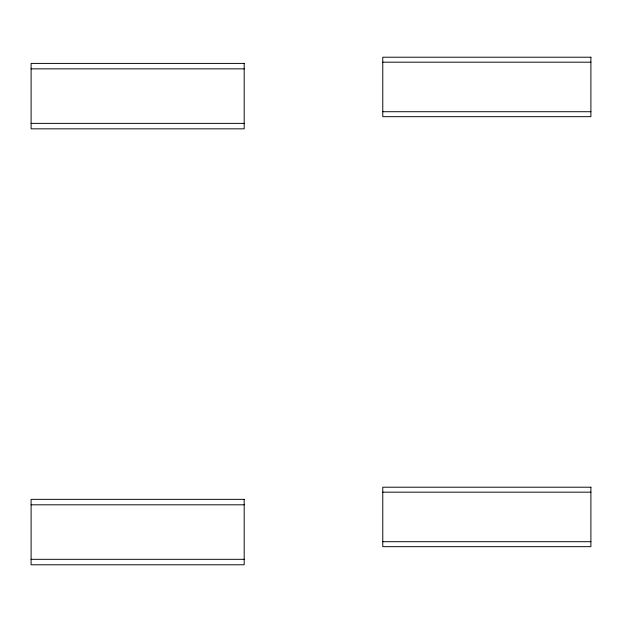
<?xml version="1.0" encoding="UTF-8"?>
<svg xmlns="http://www.w3.org/2000/svg" width="622" height="622" viewBox="0 0 622 622"><rect width="100%" height="100%" fill="white"/><g stroke="black" fill="none" stroke-linecap="round" stroke-linejoin="round"><path stroke-width="0.93" d="M382.779 62.184L590.9 62.184M31.1 68.863L244.182 68.863M382.779 111.719L590.9 111.719M31.1 123.374L244.182 123.374M382.779 492.165L590.9 492.165M31.1 504.807L244.182 504.807M382.779 541.7L590.9 541.7M31.1 559.318L244.182 559.318M590.9 57.216L382.779 57.216L382.779 116.679L590.9 116.679L590.9 57.216M244.182 63.405L31.1 63.405L31.1 128.84L244.182 128.84L244.182 63.405M590.9 487.205L382.779 487.205L382.779 546.668L590.9 546.668L590.9 487.205M244.182 499.349L31.1 499.349L31.1 564.784L244.182 564.784L244.182 499.349"/></g></svg>
